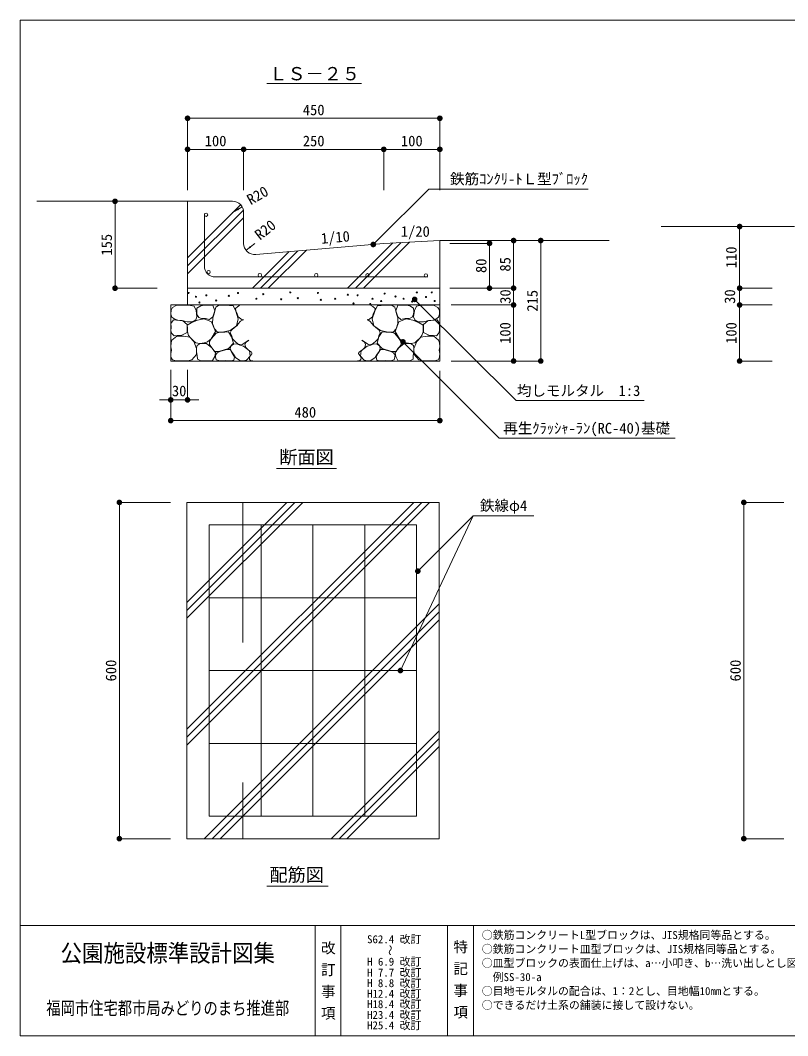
# Model space of a CAD drawing. Units: millimetres at full size, sheet at 1:10; some dimension numbers follow another scale. Extents: x 297 to 3035, y 4257 to 6123.
# Drawn here: x 297 to 1666, y 4257 to 6068 of the extents above; entities that cross this region are included whole.
import ezdxf
from ezdxf.enums import TextEntityAlignment as Align

# ---------------------------------------------------------------- set-up
doc = ezdxf.new("R2010")
doc.units = ezdxf.units.MM
doc.header["$LTSCALE"] = 10
doc.linetypes.add('USER1', pattern=[100, 75, -25])
doc.linetypes.add('USER2', pattern=[50, 25, -25])
for name, color, linetype, lineweight in [('_0-0_', 7, 'Continuous', 13), ('ハッチ', 4, 'Continuous', 13), ('寸法', 1, 'Continuous', 13), ('本体', 7, 'Continuous', 13)]:
    doc.layers.add(name, color=color, linetype=linetype, lineweight=lineweight)
doc.styles.add('@ＭＳ ゴシック', font='')
doc.styles.add('ＭＳ ゴシック', font='')
doc.styles.get('@ＭＳ ゴシック').set_extended_font_data('@MS Gothic')
doc.styles.get('ＭＳ ゴシック').set_extended_font_data('MS Gothic')

# ---------------------------------------------------------------- blocks, each defined once
blk = doc.blocks.new('filled_dot')
at = {"color": 0, "linetype": 'Continuous', "lineweight": -2, "const_width": 1.25}
blk.add_lwpolyline([(-0.625, 0, 1), (0.625, 0, 1)], format="xyb", close=True, dxfattribs=at)
blk = doc.blocks.new('filled_arrow')
at = {"color": 0, "linetype": 'Continuous', "lineweight": -2}
blk.add_solid([(7.5, 1.25), (0, 0), (7.5, -1.25)], dxfattribs=at)

msp = doc.modelspace()

# ---------------------------------------------------------------- linework, layer by layer
at = {"layer": '_0-0_', "color": 6}
msp.add_line((296.79, 4453.09), (3034.92, 4453.09), dxfattribs=at)
at = {"layer": '_0-0_'}
for p, q in [((822.85, 4453.09), (822.85, 4256.52)), ((868.81, 4453.09), (868.81, 4256.52)), ((1058.97, 4453.09), (1058.97, 4256.52)), ((1104.94, 4453.09), (1104.94, 4256.52))]:
    msp.add_line(p, q, dxfattribs=at)
at = {"layer": '_0-0_', "color": 6}
msp.add_lwpolyline([(3034.92, 6068.33), (296.79, 6068.33), (296.79, 4256.52), (3034.92, 4256.52)], close=True, dxfattribs=at)
at = {"layer": 'ハッチ'}
for p, q in [((595.12, 5644.28), (689.79, 5738.95)), ((595.12, 5630.14), (694.65, 5729.67)), ((880.61, 5590.36), (961.42, 5671.18)), ((894.75, 5590.36), (976.31, 5671.92)), ((710.9, 5590.36), (776.12, 5655.57)), ((725.04, 5590.36), (791.61, 5656.93)), ((663.5, 5560.36), (657.98, 5560.36)), ((946.73, 5560.36), (952.25, 5560.36)), ((581.13, 5460.39), (584.52, 5460.36)), ((1029.1, 5460.39), (1025.71, 5460.36)), ((593.78, 5029.54), (772.33, 5208.08)), ((593.78, 5015.4), (786.47, 5208.08)), ((593.78, 4803.27), (998.6, 5208.08)), ((593.78, 4789.12), (1012.74, 5208.08)), ((624.87, 4608.08), (1043.78, 5026.99)), ((639.02, 4608.08), (1043.78, 5012.85)), ((851.15, 4608.08), (1043.78, 4800.72)), ((865.29, 4608.08), (1043.78, 4786.58))]:
    msp.add_line(p, q, dxfattribs=at)
at = {"layer": 'ハッチ', "linetype": 'USER1'}
for p, q in [((595.12, 5616), (695.12, 5716)), ((908.89, 5590.36), (991.2, 5672.66)), ((739.19, 5590.36), (807.11, 5658.29)), ((593.78, 5001.26), (800.61, 5208.08)), ((593.78, 4774.98), (1026.88, 5208.08)), ((653.16, 4608.08), (1043.78, 4998.71)), ((879.43, 4608.08), (1043.78, 4772.43))]:
    msp.add_line(p, q, dxfattribs=at)
at = {"layer": 'ハッチ'}
for points in [[(607.11, 5532.03), (602.55, 5530.29), (594.5, 5530.07), (585.37, 5532.46), (577.54, 5533.55), (572.32, 5535.29), (567.32, 5538.55), (565.42, 5544.22), (565.74, 5550.86), (568.4, 5555.71), (574.93, 5559.41), (582.97, 5560.06), (589.91, 5560.07), (600.59, 5559.41), (606.9, 5558.1), (610.59, 5550.28), (611.9, 5539.42), (609.72, 5533.98)], [(627.13, 5536.06), (620.05, 5536.31), (614.98, 5538.08), (611.95, 5543.14), (611.44, 5548.45), (611.95, 5554.77), (618.78, 5559.07), (625.11, 5559.83), (632.06, 5560.15), (640.04, 5559.83), (643.59, 5549.97), (640.04, 5539.09), (634.47, 5534.54)], [(643.08, 5518.1), (639.79, 5527.2), (640.04, 5537.57), (642.32, 5544.65), (644.09, 5551.74), (645.36, 5556.29), (650.17, 5559.58), (655.67, 5560.2), (662.82, 5559.83), (669.91, 5559.32), (676.24, 5559.32), (681.3, 5549.46), (685.6, 5535.8), (682.56, 5523.41), (670.92, 5515.06), (657, 5512.03), (648.39, 5511.78)], [(967.15, 5518.1), (970.44, 5527.2), (970.19, 5537.57), (967.91, 5544.65), (966.14, 5551.74), (964.88, 5556.29), (960.07, 5559.58), (954.56, 5560.2), (947.41, 5559.83), (940.32, 5559.32), (934, 5559.32), (928.93, 5549.46), (924.63, 5535.8), (927.67, 5523.41), (939.31, 5515.06), (953.23, 5512.03), (961.84, 5511.78)], [(983.1, 5536.06), (990.19, 5536.31), (995.25, 5538.08), (998.29, 5543.14), (998.79, 5548.45), (998.29, 5554.77), (991.45, 5559.07), (985.12, 5559.83), (978.18, 5560.15), (970.19, 5559.83), (966.65, 5549.97), (970.19, 5539.09), (975.76, 5534.54)], [(1003.12, 5532.03), (1007.69, 5530.29), (1015.73, 5530.07), (1024.87, 5532.46), (1032.7, 5533.55), (1037.91, 5535.29), (1042.92, 5538.55), (1044.81, 5544.22), (1044.49, 5550.86), (1041.83, 5555.71), (1035.31, 5559.41), (1027.26, 5560.06), (1020.32, 5560.07), (1009.64, 5559.41), (1003.34, 5558.1), (999.64, 5550.28), (998.34, 5539.42), (1000.51, 5533.98)], [(576.63, 5506.03), (571.31, 5505.41), (567.25, 5509.47), (565.41, 5513.95), (565.69, 5520.6), (565.47, 5527.29), (570.06, 5533.84), (586.64, 5532.28), (594.15, 5525.41), (594.46, 5511.03), (583.51, 5506.03)], [(625.03, 5492.66), (616.99, 5491.77), (609.85, 5492.66), (605.98, 5496.23), (600.92, 5501.29), (597.05, 5506.05), (594.96, 5512.6), (594.96, 5519.14), (594.66, 5524.2), (601.81, 5528.66), (613.12, 5533.42), (625.03, 5535.8), (638.02, 5530.24), (644.85, 5513.29), (637.24, 5499.8), (630.69, 5494.75)], [(985.2, 5492.66), (993.24, 5491.77), (1000.38, 5492.66), (1004.25, 5496.23), (1009.32, 5501.29), (1013.19, 5506.05), (1015.27, 5512.6), (1015.27, 5519.14), (1015.57, 5524.2), (1008.42, 5528.66), (997.11, 5533.42), (985.2, 5535.8), (972.22, 5530.24), (965.38, 5513.29), (972.99, 5499.8), (979.54, 5494.75)], [(1033.6, 5506.03), (1038.92, 5505.41), (1042.98, 5509.47), (1044.82, 5513.95), (1044.55, 5520.6), (1044.77, 5527.29), (1040.17, 5533.84), (1023.59, 5532.28), (1016.09, 5525.41), (1015.77, 5511.03), (1026.72, 5506.03)], [(639.28, 5483.2), (636.75, 5486.23), (634.22, 5490.03), (634.47, 5495.34), (637.51, 5499.89), (642.57, 5505.71), (646.12, 5510.26), (651.18, 5511.27), (661.56, 5511.78), (667.88, 5512.53), (673.7, 5503.68), (677, 5492.05), (667.88, 5482.44), (651.18, 5477.13), (643.08, 5477.63)], [(970.95, 5483.2), (973.48, 5486.23), (976.01, 5490.03), (975.76, 5495.34), (972.72, 5499.89), (967.66, 5505.71), (964.12, 5510.26), (959.05, 5511.27), (948.68, 5511.78), (942.35, 5512.53), (936.53, 5503.68), (933.24, 5492.05), (942.35, 5482.44), (959.05, 5477.13), (967.15, 5477.63)], [(574.52, 5460.72), (568.08, 5462.78), (565.51, 5467.41), (565.39, 5473.62), (566.54, 5480.02), (565.32, 5485.79), (565.77, 5492.91), (567.31, 5497.77), (575.81, 5504.72), (587.65, 5504.97), (598.98, 5502.66), (606.19, 5495.2), (611.34, 5482.59), (611.08, 5472.04), (602.58, 5462.52), (595.89, 5460.72), (585.85, 5460.47)], [(612.49, 5469.94), (611.33, 5476.7), (611.33, 5483.23), (612.26, 5487.89), (617.63, 5491.62), (628.83, 5491.86), (638.4, 5483.93), (644.7, 5475.3), (643.76, 5468.54), (639.8, 5461.31), (631.63, 5460.61), (618.79, 5460.84), (612.96, 5463.88)], [(677.15, 5472.62), (673.57, 5477.64), (671.41, 5482.42), (672.85, 5487.43), (677.15, 5490.54), (682.65, 5491.26), (688.16, 5488.87), (694.85, 5486.96), (705.38, 5478.35), (706.81, 5469.03), (700.35, 5462.1), (694.13, 5460.91), (688.16, 5461.14), (680.5, 5466.64)], [(933.08, 5472.62), (936.67, 5477.64), (938.82, 5482.42), (937.38, 5487.43), (933.08, 5490.54), (927.58, 5491.26), (922.08, 5488.87), (915.38, 5486.96), (904.86, 5478.35), (903.42, 5469.03), (909.88, 5462.1), (916.1, 5460.91), (922.08, 5461.14), (929.73, 5466.64)], [(997.74, 5469.94), (998.91, 5476.7), (998.91, 5483.23), (997.97, 5487.89), (992.61, 5491.62), (981.41, 5491.86), (971.84, 5483.93), (965.54, 5475.3), (966.47, 5468.54), (970.44, 5461.31), (978.61, 5460.61), (991.44, 5460.84), (997.27, 5463.88)], [(1035.71, 5460.72), (1042.15, 5462.78), (1044.72, 5467.41), (1044.84, 5473.62), (1043.69, 5480.02), (1044.91, 5485.79), (1044.46, 5492.91), (1042.92, 5497.77), (1034.43, 5504.72), (1022.58, 5504.97), (1011.25, 5502.66), (1004.04, 5495.2), (998.9, 5482.59), (999.15, 5472.04), (1007.65, 5462.52), (1014.34, 5460.72), (1024.38, 5460.47)], [(645.08, 5467.83), (644.84, 5470.94), (647.95, 5475.24), (652.49, 5477.39), (658.71, 5479.3), (665.17, 5480.74), (671.15, 5481.21), (674.98, 5474.52), (678.8, 5468.07), (677.61, 5462.09), (672.11, 5460.9), (662.78, 5461.38), (653.21, 5460.42), (646.28, 5462.33)], [(965.15, 5467.83), (965.39, 5470.94), (962.28, 5475.24), (957.74, 5477.39), (951.52, 5479.3), (945.06, 5480.74), (939.08, 5481.21), (935.26, 5474.52), (931.43, 5468.07), (932.63, 5462.09), (938.13, 5460.9), (947.45, 5461.38), (957.02, 5460.42), (963.96, 5462.33)]]:
    msp.add_lwpolyline(points, close=True, dxfattribs=at)
for points in [[(683.83, 5544.55), (681.2, 5550.05), (680.72, 5553.87), (684.54, 5557.94), (688.05, 5559.43)], [(694.56, 5534.61), (692.44, 5534.04), (685.5, 5539.05), (683.83, 5544.55)], [(915.67, 5534.61), (917.8, 5534.04), (924.73, 5539.05), (926.41, 5544.55)], [(926.41, 5544.55), (929.04, 5550.05), (929.52, 5553.87), (925.69, 5557.94), (922.18, 5559.43)], [(679.78, 5495.08), (675, 5500.1), (673.8, 5505.12), (671.41, 5510.38), (673.57, 5515.4), (679.07, 5520.18), (683.61, 5523.52), (685.52, 5526.87), (689.83, 5531.41), (693.18, 5533.56), (694.71, 5534.03)], [(930.45, 5495.08), (935.23, 5500.1), (936.43, 5505.12), (938.82, 5510.38), (936.67, 5515.4), (931.17, 5520.18), (926.62, 5523.52), (924.71, 5526.87), (920.4, 5531.41), (917.06, 5533.56), (915.52, 5534.03)], [(704.27, 5497.59), (692.46, 5489.58), (685.52, 5490.3), (679.78, 5495.08)], [(705.88, 5478.5), (702.61, 5481.17), (699.05, 5484.58), (697.57, 5489.77), (699.5, 5493.77), (703.06, 5496.58), (704.3, 5497.47)], [(904.36, 5478.5), (907.62, 5481.17), (911.18, 5484.58), (912.66, 5489.77), (910.73, 5493.77), (907.17, 5496.58), (905.93, 5497.47)], [(905.96, 5497.59), (917.77, 5489.58), (924.71, 5490.3), (930.45, 5495.08)], [(711.81, 5460.71), (708.25, 5460.71), (705.73, 5463.23), (705.58, 5466.2), (707.66, 5470.05), (710.48, 5473.61), (710.55, 5473.66)], [(710.01, 5475.68), (709.73, 5475.68), (705.88, 5478.5)], [(898.42, 5460.71), (901.98, 5460.71), (904.5, 5463.23), (904.65, 5466.2), (902.58, 5470.05), (899.76, 5473.61), (899.69, 5473.66)], [(900.22, 5475.68), (900.5, 5475.68), (904.36, 5478.5)]]:
    msp.add_lwpolyline(points, dxfattribs=at)
for centre in [(596.89, 5581.76), (685.09, 5581.76), (730.21, 5579.71), (778.41, 5582.79), (827.64, 5581.76), (946.61, 5580.74), (1004.04, 5582.79), (1030.71, 5582.79), (610.16, 5575.05), (616.31, 5564.8), (628.68, 5577.66), (646.11, 5568.43), (668.68, 5576.63), (717.91, 5571.51), (762.01, 5570.48), (791.75, 5572.53), (832.77, 5569.46), (858.41, 5571.51), (880.97, 5578.69), (891.23, 5563.3), (898.41, 5577.66), (920.97, 5562.28), (925.07, 5571.51), (940.46, 5567.4), (966.1, 5575.61), (980.46, 5571.51), (995.84, 5566.38), (999.94, 5573.56), (1020.45, 5574.58), (1035.84, 5567.4)]:
    msp.add_circle(centre, 1, dxfattribs=at)
at = {"layer": '寸法', "color": 3}
for p, q in [((736.32, 5955.64), (905.36, 5955.64)), ((753.88, 5268.64), (860.67, 5268.64)), ((736.32, 4523.19), (846.22, 4523.19))]:
    msp.add_line(p, q, dxfattribs=at)
at = {"layer": '寸法'}
for p, q in [((595.12, 5893.5), (1045.12, 5893.5)), ((595.12, 5765.26), (595.12, 5893.5)), ((1045.12, 5767.17), (1045.12, 5893.5)), ((595.12, 5838.09), (695.12, 5838.09)), ((595.12, 5765.26), (595.12, 5838.09)), ((695.12, 5765.26), (695.12, 5838.09)), ((695.12, 5838.09), (945.12, 5838.09)), ((695.12, 5765.26), (695.12, 5838.09)), ((945.12, 5765.26), (945.12, 5838.09)), ((945.12, 5838.09), (1045.12, 5838.09)), ((945.12, 5765.26), (945.12, 5838.09)), ((1045.12, 5765.26), (1045.12, 5838.09)), ((465.76, 5745.36), (465.76, 5590.36)), ((540.68, 5745.36), (465.76, 5745.36)), ((675.12, 5725.36), (692.49, 5735.27)), ((1579.89, 5700.36), (1579.89, 5590.36)), ((1638.01, 5700.36), (1579.89, 5700.36)), ((1045.12, 5675.36), (1176.69, 5675.36)), ((1130.62, 5675.36), (1225.1, 5675.36)), ((1176.69, 5675.36), (1176.69, 5590.36)), ((1225.1, 5675.36), (1225.1, 5460.36)), ((715.12, 5670.31), (699.43, 5657.91)), ((1062.99, 5670.36), (1133.74, 5670.36)), ((1133.74, 5670.36), (1133.74, 5590.36)), ((1176.69, 5610.36), (1176.69, 5540.36)), ((1579.89, 5610.36), (1579.89, 5540.36)), ((540.68, 5590.36), (465.76, 5590.36)), ((1062.99, 5590.36), (1133.74, 5590.36)), ((1062.99, 5590.36), (1176.69, 5590.36)), ((1176.69, 5590.36), (1176.69, 5560.36)), ((1638.01, 5590.36), (1579.89, 5590.36)), ((1638.01, 5590.36), (1579.89, 5590.36)), ((1579.89, 5590.36), (1579.89, 5560.36)), ((1065.07, 5560.36), (1176.69, 5560.36)), ((1065.07, 5560.36), (1176.69, 5560.36)), ((1176.69, 5560.36), (1176.69, 5460.36)), ((1638.01, 5560.36), (1579.89, 5560.36)), ((1579.89, 5560.36), (1579.89, 5460.36)), ((1638.01, 5560.36), (1579.89, 5560.36)), ((1065.07, 5460.36), (1176.69, 5460.36)), ((1065.07, 5460.36), (1225.1, 5460.36)), ((1638.01, 5460.36), (1579.89, 5460.36)), ((565.12, 5444.8), (565.12, 5354.04)), ((565.12, 5442.72), (565.12, 5391.06)), ((595.12, 5444.8), (595.12, 5391.06)), ((1045.12, 5442.72), (1045.12, 5354.04)), ((545.12, 5391.06), (615.12, 5391.06)), ((565.12, 5391.06), (595.12, 5391.06)), ((1045.12, 5354.04), (565.12, 5354.04)), ((473.49, 5208.08), (473.49, 4608.08)), ((564.87, 5208.08), (473.49, 5208.08)), ((1587.38, 5208.08), (1587.38, 4608.08)), ((1658.69, 5208.08), (1587.38, 5208.08)), ((564.87, 4608.08), (473.49, 4608.08)), ((1658.69, 4608.08), (1587.38, 4608.08))]:
    msp.add_line(p, q, dxfattribs=at)
for points in [[(926.37, 5668.29), (933.44, 5675.36), (1025.25, 5767.17), (1309.68, 5767.17)], [(1000.19, 5570.36), (1007.27, 5563.29), (1181.26, 5389.71), (1409.42, 5389.71)], [(979.4, 5494.56), (986.46, 5487.48), (1150.9, 5322.51), (1465.05, 5322.51)], [(974.86, 4908.08), (979.12, 4917.13), (1104.77, 5184.29), (1121.99, 5184.29)], [(1005.89, 5085.41), (1012.96, 5092.48), (1104.77, 5184.29), (1212.63, 5184.29)]]:
    msp.add_lwpolyline(points, dxfattribs=at)
at = {"layer": '本体'}
for p, q in [((595.12, 5745.36), (326.1, 5745.36)), ((675.12, 5745.36), (595.12, 5745.36)), ((595.12, 5745.36), (595.12, 5560.36)), ((695.12, 5670.31), (695.12, 5725.36)), ((625.12, 5630.36), (625.12, 5723.03)), ((1677.55, 5700.36), (1439.89, 5700.36)), ((1045.12, 5675.36), (945.12, 5670.36)), ((1045.12, 5675.36), (1346.95, 5675.36)), ((1045.12, 5460.36), (1045.12, 5675.36)), ((716.86, 5650.39), (945.12, 5670.36)), ((645.12, 5610.36), (1023.8, 5610.36)), ((595.12, 5590.36), (1045.12, 5590.36)), ((565.12, 5560.36), (1045.12, 5560.36)), ((565.12, 5560.36), (565.12, 5460.36)), ((565.12, 5460.36), (1045.12, 5460.36)), ((593.78, 5208.08), (1043.78, 5208.08)), ((593.78, 5208.08), (593.78, 4608.08)), ((1043.78, 5208.08), (1043.78, 4608.08)), ((633.78, 5168.08), (1003.78, 5168.08)), ((633.78, 5168.08), (633.78, 4648.08)), ((726.28, 5168.08), (726.28, 4648.08)), ((818.78, 5168.08), (818.78, 4648.08)), ((911.28, 5168.08), (911.28, 4648.08)), ((1003.78, 5168.08), (1003.78, 4648.08)), ((633.78, 5038.08), (1003.78, 5038.08)), ((633.78, 4908.08), (1003.78, 4908.08)), ((633.78, 4778.08), (1003.78, 4778.08)), ((633.78, 4648.08), (1003.78, 4648.08)), ((593.78, 4608.08), (1043.78, 4608.08))]:
    msp.add_line(p, q, dxfattribs=at)
at = {"layer": '本体', "linetype": 'USER2'}
msp.add_line((693.78, 5208.08), (693.78, 4608.08), dxfattribs=at)
at = {"layer": '本体'}
for centre in [(628.1, 5721.47), (632.68, 5619.1), (724.06, 5613.56), (824.57, 5613.56), (915.9, 5613.36), (1020.25, 5612.99)]:
    msp.add_circle(centre, 3, dxfattribs=at)
for centre, start, end in [((675.12, 5725.36), 0, 90), ((715.12, 5670.31), 180, 275.00001), ((645.12, 5630.36), 180, 270)]:
    msp.add_arc(centre, 20, start, end, dxfattribs=at)

# ---------------------------------------------------------------- block references
at = {"layer": '寸法', "xscale": 4, "yscale": 4}
for p in [(595.12, 5893.5), (595.12, 5838.09), (695.12, 5838.09), (945.12, 5838.09), (595.12, 5391.06), (565.12, 5354.04)]:
    msp.add_blockref('filled_dot', p, dxfattribs=at)
at = {"layer": '寸法'}
for name, p, xscale, yscale, rotation in [('filled_dot', (1045.12, 5893.5), 4, 4, 180), ('filled_dot', (695.12, 5838.09), 4, 4, 180), ('filled_dot', (945.12, 5838.09), 4, 4, 180), ('filled_dot', (1045.12, 5838.09), 4, 4, 180), ('filled_dot', (465.76, 5745.36), 4, 4, 270), ('filled_arrow', (692.49, 5735.27), 1.33, 1.33, 209.7), ('filled_dot', (1579.89, 5700.36), 4, 4, 270), ('filled_dot', (926.37, 5668.29), 4, 4, 45), ('filled_dot', (1133.74, 5670.36), 4, 4, 270), ('filled_dot', (1176.69, 5675.36), 4, 4, 270), ('filled_dot', (1225.1, 5675.36), 4, 4, 270), ('filled_arrow', (699.43, 5657.91), 1.33, 1.33, 38.3), ('filled_dot', (465.76, 5590.36), 4, 4, 90), ('filled_dot', (1133.74, 5590.36), 4, 4, 90), ('filled_dot', (1176.69, 5590.36), 4, 4, 90), ('filled_dot', (1176.69, 5590.36), 4, 4, 90), ('filled_dot', (1579.89, 5590.36), 4, 4, 90), ('filled_dot', (1579.89, 5590.36), 4, 4, 90), ('filled_dot', (1000.19, 5570.36), 4, 4, 315.1), ('filled_dot', (1176.69, 5560.36), 4, 4, 270), ('filled_dot', (1176.69, 5560.36), 4, 4, 270), ('filled_dot', (1579.89, 5560.36), 4, 4, 270), ('filled_dot', (1579.89, 5560.36), 4, 4, 270), ('filled_dot', (979.4, 5494.56), 4, 4, 314.9), ('filled_dot', (1176.69, 5460.36), 4, 4, 90), ('filled_dot', (1225.1, 5460.36), 4, 4, 90), ('filled_dot', (1579.89, 5460.36), 4, 4, 90), ('filled_dot', (565.12, 5391.06), 4, 4, 180), ('filled_dot', (1045.12, 5354.04), 4, 4, 180), ('filled_dot', (473.49, 5208.08), 4, 4, 270), ('filled_dot', (1587.38, 5208.08), 4, 4, 270), ('filled_dot', (1005.89, 5085.41), 4, 4, 45), ('filled_dot', (974.86, 4908.08), 4, 4, 64.8), ('filled_dot', (473.49, 4608.08), 4, 4, 90), ('filled_dot', (1587.38, 4608.08), 4, 4, 90)]:
    msp.add_blockref(name, p, dxfattribs=dict(at, xscale=xscale, yscale=yscale, rotation=rotation))

# ---------------------------------------------------------------- texts
at = {"layer": '_0-0_', "style": 'ＭＳ ゴシック'}
for s, height, width, p in [('公園施設標準設計図集', 31.14, 0.9, (559.82, 4403.95)), ('福岡市住宅都市局みどりのまち推進部', 23.36, 0.8, (559.82, 4305.66))]:
    msp.add_text(s, height=height, dxfattribs=dict(at, width=width)).set_placement(p, align=Align.MIDDLE_CENTER)
at = {"layer": '_0-0_', "style": '@ＭＳ ゴシック'}
for s, p in [('改 訂 事 項', (845.83, 4355.16)), ('特 記 事 項', (1081.96, 4357.12))]:
    msp.add_text(s, height=18.99, rotation=270, dxfattribs=at).set_placement(p, align=Align.MIDDLE_CENTER)
at = {"layer": '寸法', "color": 3, "style": 'ＭＳ ゴシック'}
for s, height, p in [('ＬＳ－２５', 23.74, (740.88, 5954.11)), ('鉄筋ｺﾝｸﾘ-ﾄＬ型ﾌﾞﾛｯｸ', 18.99, (1063.32, 5770.18)), ('1/20', 18.99, (975.59, 5676.3)), ('均しモルタル\u30001:3', 18.99, (1182.65, 5392.27)), ('再生ｸﾗｯｼｬ-ﾗﾝ(RC-40)基礎', 18.99, (1158.23, 5325.31)), ('断面図', 23.74, (758.7, 5269.97)), ('鉄線φ4', 18.99, (1116.67, 5187.25)), ('配筋図', 23.74, (741.14, 4524.61))]:
    msp.add_text(s, height=height, dxfattribs=at).set_placement(p, align=Align.BOTTOM_LEFT)
at = {"layer": '寸法', "style": 'ＭＳ ゴシック'}
for s, p in [('450', (820.12, 5908.5)), ('100', (645.12, 5853.09)), ('250', (820.12, 5853.09)), ('100', (995.12, 5853.09)), ('30', (580.12, 5407.07)), ('480', (805.12, 5369.04))]:
    msp.add_text(s, height=18.99, dxfattribs=at).set_placement(p, align=Align.MIDDLE_CENTER)
for s, rotation, p in [('R20', 29.688, (719.92, 5755.99)), ('R20', 38.341, (733.63, 5694.52)), ('155', 90, (450.76, 5667.86)), ('110', 90, (1564.89, 5645.36)), ('80', 90, (1118.74, 5630.36)), ('85', 90, (1161.69, 5632.86)), ('30', 90, (1161.95, 5575.36)), ('215', 90, (1210.1, 5567.86)), ('30', 90, (1562.39, 5575.36)), ('100', 90, (1161.69, 5510.36)), ('100', 90, (1564.89, 5510.36)), ('600', 90, (458.49, 4908.08)), ('600', 90, (1572.38, 4908.08))]:
    msp.add_text(s, height=18.99, rotation=rotation, dxfattribs=at).set_placement(p, align=Align.MIDDLE_CENTER)
at = {"layer": '寸法', "color": 3, "style": 'ＭＳ ゴシック'}
msp.add_text('1/10', height=18.99, rotation=5, dxfattribs=at).set_placement((834.4, 5663.83), align=Align.BOTTOM_LEFT)
at = {"layer": '本体', "style": 'ＭＳ ゴシック'}
for s, p in [('○鉄筋コンクリートL型ブロックは、JIS規格同等品とする。', (1120.02, 4443.21)), ('○鉄筋コンクリート皿型ブロックは、JIS規格同等品とする。', (1120.02, 4418.21)), ('○皿型ブロックの表面仕上げは、a…小叩き、b…洗い出しとし図面特記による。', (1120.02, 4393.21)), ('  例SS-30-a', (1120.02, 4368.21)), ('○目地モルタルの配合は、1：2とし、目地幅10mmとする。', (1120.02, 4343.21)), ('○できるだけ土系の舗装に接して設けない。', (1120.02, 4318.21))]:
    msp.add_text(s, height=14.24, dxfattribs=at).set_placement(p, align=Align.TOP_LEFT)
for s, p in [('S62.4 改訂', (963.77, 4428.61)), ('H 6.9 改訂', (963.77, 4388.61)), ('H 7.7 改訂', (963.77, 4369.18)), ('H 8.8 改訂', (963.77, 4350.31)), ('H12.4 改訂', (963.77, 4331.45)), ('H18.4 改訂', (963.77, 4312.83)), ('H23.4 改訂', (963.77, 4293.68)), ('H25.4 改訂', (963.77, 4275.05))]:
    msp.add_text(s, height=14.24, dxfattribs=at).set_placement(p, align=Align.MIDDLE_CENTER)
msp.add_text('～', height=14.24, rotation=270, dxfattribs=at).set_placement((956.27, 4409.06), align=Align.MIDDLE_CENTER)

doc.saveas('drawing.dxf')
